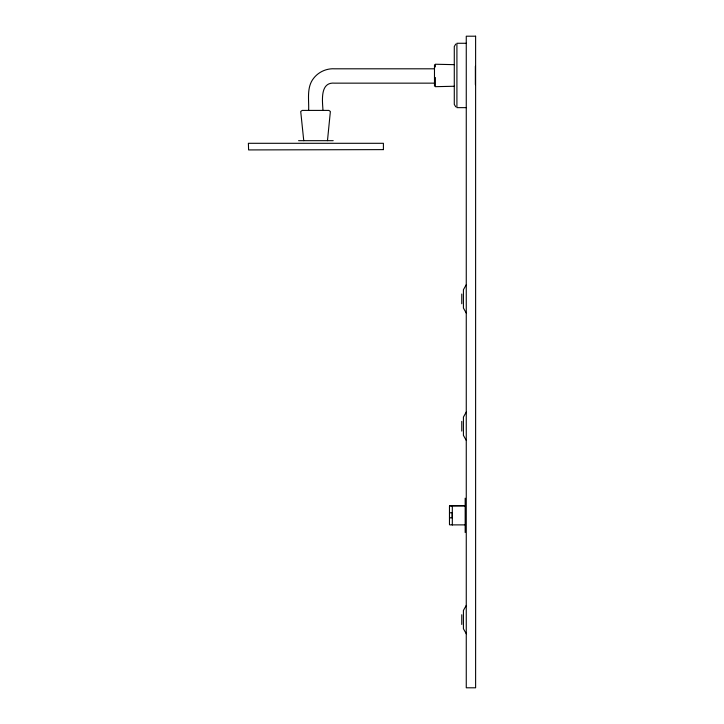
<?xml version="1.0" encoding="UTF-8"?>
<svg xmlns="http://www.w3.org/2000/svg" width="724" height="724" viewBox="0 0 724 724"><rect width="100%" height="100%" fill="white"/><g stroke="black" fill="none" stroke-linecap="round" stroke-linejoin="round"><path stroke-width="1.09" d="M449.504 513.732L449.667 512.755L452.147 512.755L452.147 517.859L449.667 517.859L449.504 516.936M465.17 498.175L465.17 532.538M327.474 140.673L330.37 111.487L328.877 110.41L308.696 110.41M449.667 505.832L452.111 505.832L449.667 505.777L449.468 506.375L449.468 524.339L449.667 524.882L452.111 524.882M434.481 64.843L434.481 86.075M466.265 284.713L463.423 289.727L463.423 308.044L466.265 313.067M466.265 412.047L463.423 417.069L463.423 435.386L466.265 440.4M466.265 605.418L463.423 610.432L463.423 628.749L466.265 633.771M455.722 44.083L454.283 46.553L454.283 104.365L455.722 106.835M454.283 86.256L435.359 86.681L435.359 77.513M466.265 43.277L456.916 43.277L456.916 107.641L466.265 107.641M434.237 68.807L334.524 68.807C326.551 68.3 318.542 71.929 313.655 78.246C306.379 87.351 309.094 99.731 308.641 110.401M434.237 83.151L334.633 83.151C319.619 81.758 322.515 101.405 322.976 110.365M308.352 110.41L302.207 110.41L300.713 111.487L303.754 140.673M298.578 140.673L333.203 140.673M452.319 505.777L465.07 505.777L452.319 505.832L452.319 524.837M452.319 524.882L465.07 524.882M454.283 64.662L435.359 64.237L435.359 66.934M449.495 517.497L449.667 517.859M475.369 66.291L475.369 84.636M461.767 294.025L461.767 303.754M461.767 421.359L461.767 431.088M461.767 614.73L461.767 624.459M383.403 149.624L248.603 149.922L248.386 143.298L383.403 143.298L383.403 149.624M475.614 36.2L466.265 36.2L466.265 687.8L475.614 687.8L475.614 36.2"/></g></svg>
